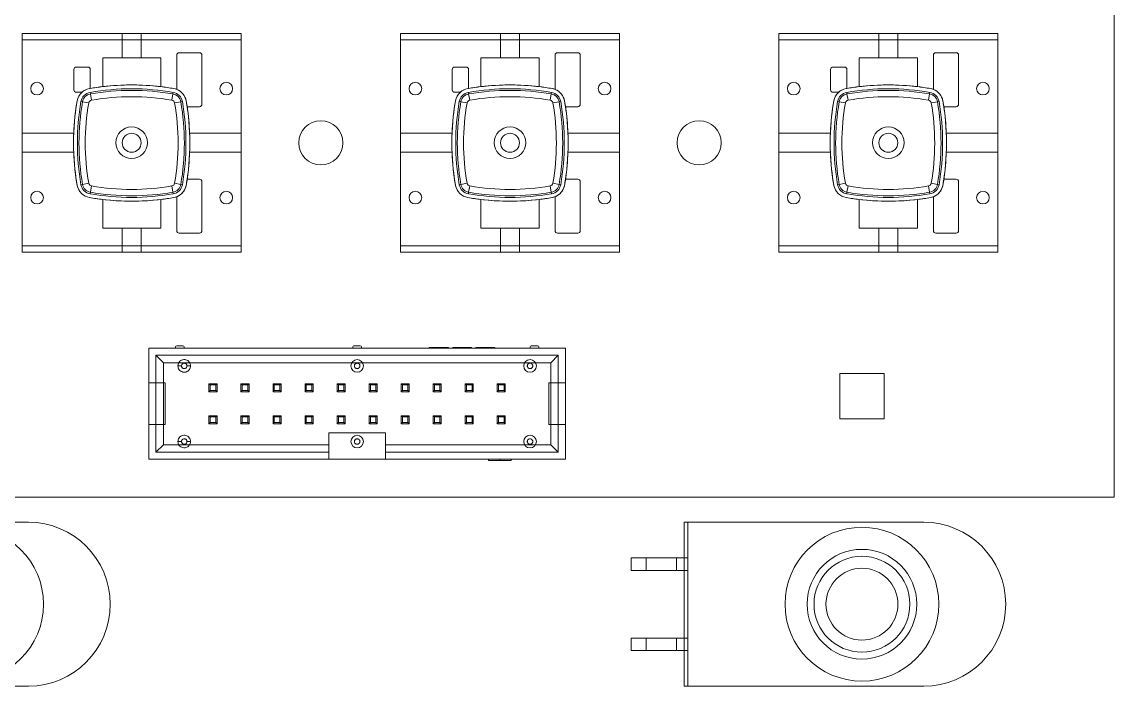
# Model space of a CAD drawing. Header units: millimetres. Extents: x 469 to 651, y 431 to 523.
# Drawn here: x 563.9 to 650.6, y 431.3 to 483.9 of the extents above; entities that cross this region are included whole.
import ezdxf

# ---------------------------------------------------------------- set-up
doc = ezdxf.new("R2010")
doc.units = ezdxf.units.MM

msp = doc.modelspace()

# ---------------------------------------------------------------- linework, layer by layer
at = {"color": 7, "linetype": 'Continuous', "lineweight": 15}
for p, q in [((650.555, 510.757), (650.555, 446.257)), ((563.974, 475.105), (563.974, 483.029)), ((581.322, 483.029), (563.974, 483.029)), ((563.974, 482.529), (563.974, 483.029)), ((581.322, 482.529), (563.974, 482.529)), ((563.974, 482.529), (563.974, 466.181)), ((571.898, 483.029), (573.398, 483.029)), ((571.898, 483.029), (571.898, 481.079)), ((573.398, 483.029), (573.398, 481.079)), ((581.322, 483.029), (581.322, 475.105)), ((581.322, 483.029), (581.322, 482.529)), ((581.322, 466.181), (581.322, 482.529)), ((593.974, 475.105), (593.974, 483.029)), ((611.322, 483.029), (593.974, 483.029)), ((593.974, 482.529), (593.974, 483.029)), ((611.322, 482.529), (593.974, 482.529)), ((593.974, 482.529), (593.974, 466.181)), ((601.898, 483.029), (603.398, 483.029)), ((601.898, 483.029), (601.898, 481.079)), ((603.398, 483.029), (603.398, 481.079)), ((611.322, 483.029), (611.322, 475.105)), ((611.322, 483.029), (611.322, 482.529)), ((611.322, 466.181), (611.322, 482.529)), ((641.322, 483.029), (623.974, 483.029)), ((623.974, 475.105), (623.974, 483.029)), ((623.974, 482.529), (623.974, 483.029)), ((641.322, 482.529), (623.974, 482.529)), ((623.974, 482.529), (623.974, 466.181)), ((631.898, 483.029), (633.398, 483.029)), ((631.898, 483.029), (631.898, 481.079)), ((633.398, 483.029), (633.398, 481.079)), ((641.322, 483.029), (641.322, 475.105)), ((641.322, 483.029), (641.322, 482.529)), ((641.322, 466.181), (641.322, 482.529)), ((570.348, 481.079), (574.948, 481.079)), ((570.348, 481.079), (570.348, 478.804)), ((573.398, 481.079), (571.898, 481.079)), ((574.948, 481.079), (574.948, 478.804)), ((576.22, 481.295), (576.22, 478.588)), ((576.42, 481.495), (578.02, 481.495)), ((578.22, 481.295), (578.22, 477.415)), ((600.348, 481.079), (604.948, 481.079)), ((600.348, 481.079), (600.348, 478.804)), ((603.398, 481.079), (601.898, 481.079)), ((604.948, 481.079), (604.948, 478.804)), ((606.22, 481.295), (606.22, 478.588)), ((606.42, 481.495), (608.02, 481.495)), ((608.22, 481.295), (608.22, 477.415)), ((630.348, 481.079), (634.948, 481.079)), ((630.348, 481.079), (630.348, 478.804)), ((633.398, 481.079), (631.898, 481.079)), ((634.948, 481.079), (634.948, 478.804)), ((636.22, 481.295), (636.22, 478.588)), ((636.42, 481.495), (638.02, 481.495)), ((638.22, 481.295), (638.22, 477.415)), ((568.061, 478.554), (568.061, 480.154)), ((568.261, 480.354), (569.161, 480.354)), ((569.361, 478.661), (569.361, 480.154)), ((598.061, 478.554), (598.061, 480.154)), ((598.261, 480.354), (599.161, 480.354)), ((599.361, 478.661), (599.361, 480.154)), ((628.061, 478.554), (628.061, 480.154)), ((628.261, 480.354), (629.161, 480.354)), ((629.361, 478.661), (629.361, 480.154)), ((568.261, 478.354), (568.696, 478.354)), ((569.348, 478.35), (569.37, 478.223)), ((569.37, 478.223), (569.456, 477.73)), ((575.925, 478.223), (575.839, 477.73)), ((575.948, 478.35), (575.925, 478.223)), ((598.261, 478.354), (598.696, 478.354)), ((599.348, 478.35), (599.37, 478.223)), ((599.37, 478.223), (599.456, 477.73)), ((605.925, 478.223), (605.839, 477.73)), ((605.948, 478.35), (605.925, 478.223)), ((628.261, 478.354), (628.696, 478.354)), ((629.348, 478.35), (629.37, 478.223)), ((629.37, 478.223), (629.456, 477.73)), ((635.925, 478.223), (635.839, 477.73)), ((635.948, 478.35), (635.925, 478.223)), ((568.626, 477.629), (568.754, 477.607)), ((568.754, 477.607), (569.246, 477.52)), ((576.049, 477.52), (576.542, 477.607)), ((576.669, 477.629), (576.542, 477.607)), ((598.626, 477.629), (598.754, 477.607)), ((598.754, 477.607), (599.246, 477.52)), ((606.049, 477.52), (606.542, 477.607)), ((606.669, 477.629), (606.542, 477.607)), ((628.626, 477.629), (628.754, 477.607)), ((628.754, 477.607), (629.246, 477.52)), ((636.049, 477.52), (636.542, 477.607)), ((636.669, 477.629), (636.542, 477.607)), ((577.044, 477.215), (578.02, 477.215)), ((607.044, 477.215), (608.02, 477.215)), ((637.044, 477.215), (638.02, 477.215)), ((568.052, 475.105), (563.974, 475.105)), ((563.974, 473.605), (563.974, 475.105)), ((581.322, 475.105), (577.244, 475.105)), ((581.322, 475.105), (581.322, 473.605)), ((598.052, 475.105), (593.974, 475.105)), ((593.974, 473.605), (593.974, 475.105)), ((611.322, 475.105), (607.244, 475.105)), ((611.322, 475.105), (611.322, 473.605)), ((628.052, 475.105), (623.974, 475.105)), ((623.974, 473.605), (623.974, 475.105)), ((641.322, 475.105), (637.244, 475.105)), ((641.322, 475.105), (641.322, 473.605)), ((563.974, 465.681), (563.974, 473.605)), ((563.974, 473.605), (568.05, 473.605)), ((577.246, 473.605), (581.322, 473.605)), ((581.322, 473.605), (581.322, 465.681)), ((593.974, 465.681), (593.974, 473.605)), ((593.974, 473.605), (598.05, 473.605)), ((607.246, 473.605), (611.322, 473.605)), ((611.322, 473.605), (611.322, 465.681)), ((623.974, 465.681), (623.974, 473.605)), ((623.974, 473.605), (628.05, 473.605)), ((637.246, 473.605), (641.322, 473.605)), ((641.322, 473.605), (641.322, 465.681)), ((577.047, 471.462), (578.02, 471.462)), ((578.22, 471.262), (578.22, 467.382)), ((607.047, 471.462), (608.02, 471.462)), ((608.22, 471.262), (608.22, 467.382)), ((637.047, 471.462), (638.02, 471.462)), ((638.22, 471.262), (638.22, 467.382)), ((568.626, 471.029), (568.754, 471.051)), ((568.754, 471.051), (569.246, 471.137)), ((569.348, 470.307), (569.37, 470.435)), ((569.456, 470.927), (569.37, 470.435)), ((575.839, 470.927), (575.925, 470.435)), ((575.948, 470.307), (575.925, 470.435)), ((576.049, 471.137), (576.542, 471.051)), ((576.669, 471.029), (576.542, 471.051)), ((598.626, 471.029), (598.754, 471.051)), ((598.754, 471.051), (599.246, 471.137)), ((599.348, 470.307), (599.37, 470.435)), ((599.456, 470.927), (599.37, 470.435)), ((605.839, 470.927), (605.925, 470.435)), ((605.948, 470.307), (605.925, 470.435)), ((606.049, 471.137), (606.542, 471.051)), ((606.669, 471.029), (606.542, 471.051)), ((628.626, 471.029), (628.754, 471.051)), ((628.754, 471.051), (629.246, 471.137)), ((629.348, 470.307), (629.37, 470.435)), ((629.456, 470.927), (629.37, 470.435)), ((635.839, 470.927), (635.925, 470.435)), ((635.948, 470.307), (635.925, 470.435)), ((636.049, 471.137), (636.542, 471.051)), ((636.669, 471.029), (636.542, 471.051)), ((570.348, 467.579), (570.348, 469.854)), ((574.948, 467.579), (574.948, 469.854)), ((576.22, 470.069), (576.22, 467.382)), ((600.348, 467.579), (600.348, 469.854)), ((604.948, 467.579), (604.948, 469.854)), ((606.22, 470.069), (606.22, 467.382)), ((630.348, 467.579), (630.348, 469.854)), ((634.948, 467.579), (634.948, 469.854)), ((636.22, 470.069), (636.22, 467.382)), ((574.948, 467.579), (570.348, 467.579)), ((571.898, 467.579), (573.398, 467.579)), ((571.898, 467.579), (571.898, 465.681)), ((573.398, 467.579), (573.398, 465.681)), ((576.42, 467.182), (578.02, 467.182)), ((604.948, 467.579), (600.348, 467.579)), ((601.898, 467.579), (603.398, 467.579)), ((601.898, 467.579), (601.898, 465.681)), ((603.398, 467.579), (603.398, 465.681)), ((606.42, 467.182), (608.02, 467.182)), ((634.948, 467.579), (630.348, 467.579)), ((631.898, 467.579), (633.398, 467.579)), ((631.898, 467.579), (631.898, 465.681)), ((633.398, 467.579), (633.398, 465.681)), ((636.42, 467.182), (638.02, 467.182)), ((563.974, 466.181), (581.322, 466.181)), ((563.974, 465.681), (563.974, 466.181)), ((581.322, 466.181), (581.322, 465.681)), ((593.974, 466.181), (611.322, 466.181)), ((593.974, 465.681), (593.974, 466.181)), ((611.322, 466.181), (611.322, 465.681)), ((623.974, 466.181), (641.322, 466.181)), ((623.974, 465.681), (623.974, 466.181)), ((641.322, 466.181), (641.322, 465.681)), ((563.974, 465.681), (581.322, 465.681)), ((571.898, 465.681), (573.398, 465.681)), ((593.974, 465.681), (611.322, 465.681)), ((603.398, 465.681), (601.898, 465.681)), ((623.974, 465.681), (641.322, 465.681)), ((631.898, 465.681), (633.398, 465.681)), ((576.217, 458.257), (576.717, 458.257)), ((590.277, 458.257), (590.777, 458.257)), ((604.337, 458.257), (604.837, 458.257)), ((576.117, 458.057), (574.017, 458.057)), ((574.017, 458.057), (574.017, 449.257)), ((607.037, 458.057), (574.017, 458.057)), ((574.017, 458.057), (574.017, 455.307)), ((574.577, 449.817), (574.577, 457.497)), ((574.577, 457.497), (606.477, 457.497)), ((575.167, 456.907), (574.577, 457.497)), ((576.117, 458.057), (576.117, 458.157)), ((576.817, 458.057), (576.117, 458.057)), ((576.817, 458.057), (576.817, 458.157)), ((590.177, 458.057), (576.817, 458.057)), ((590.177, 458.057), (590.177, 458.157)), ((590.877, 458.057), (590.177, 458.057)), ((590.877, 458.157), (590.877, 458.057)), ((604.237, 458.057), (590.877, 458.057)), ((596.229, 458.107), (596.27, 458.107)), ((596.229, 458.057), (596.229, 458.107)), ((596.27, 458.057), (596.229, 458.057)), ((596.27, 458.107), (596.395, 458.107)), ((596.27, 458.057), (596.27, 458.107)), ((596.395, 458.057), (596.27, 458.057)), ((596.395, 458.107), (596.562, 458.107)), ((596.395, 458.107), (596.395, 458.057)), ((596.395, 458.057), (596.562, 458.057)), ((596.479, 458.107), (596.479, 458.057)), ((596.52, 458.107), (596.479, 458.107)), ((596.479, 458.057), (596.52, 458.057)), ((596.52, 458.107), (596.52, 458.057)), ((596.604, 458.107), (596.52, 458.107)), ((596.52, 458.057), (596.604, 458.057)), ((596.562, 458.107), (596.77, 458.107)), ((596.562, 458.057), (596.562, 458.107)), ((596.562, 458.057), (596.77, 458.057)), ((596.604, 458.057), (596.604, 458.107)), ((596.604, 458.107), (596.729, 458.107)), ((596.729, 458.057), (596.604, 458.057)), ((596.729, 458.107), (596.729, 458.057)), ((596.729, 458.107), (597.52, 458.107)), ((597.52, 458.057), (596.729, 458.057)), ((596.77, 458.107), (597.77, 458.107)), ((596.77, 458.107), (597.52, 458.107)), ((596.77, 458.057), (596.77, 458.107)), ((596.77, 458.057), (597.52, 458.057)), ((597.77, 458.057), (596.77, 458.057)), ((597.52, 458.107), (597.52, 458.057)), ((597.52, 458.107), (597.77, 458.107)), ((597.52, 458.057), (597.77, 458.057)), ((597.77, 458.057), (597.77, 458.107)), ((598.104, 458.107), (598.145, 458.107)), ((598.104, 458.057), (598.104, 458.107)), ((598.145, 458.057), (598.104, 458.057)), ((598.145, 458.107), (598.187, 458.107)), ((598.145, 458.107), (598.145, 458.057)), ((598.145, 458.057), (598.187, 458.057)), ((598.187, 458.107), (598.27, 458.107)), ((598.187, 458.057), (598.187, 458.107)), ((598.187, 458.057), (598.27, 458.057)), ((598.27, 458.107), (598.395, 458.107)), ((598.27, 458.057), (598.27, 458.107)), ((598.27, 458.057), (598.395, 458.057)), ((598.312, 458.107), (598.312, 458.057)), ((598.354, 458.107), (598.312, 458.107)), ((598.312, 458.057), (598.354, 458.057)), ((598.354, 458.107), (598.354, 458.057)), ((598.52, 458.107), (598.354, 458.107)), ((598.354, 458.057), (598.52, 458.057)), ((598.395, 458.107), (598.604, 458.107)), ((598.395, 458.057), (598.395, 458.107)), ((598.395, 458.057), (598.604, 458.057)), ((598.645, 458.107), (598.52, 458.107)), ((598.52, 458.107), (598.52, 458.057)), ((598.52, 458.057), (598.645, 458.057)), ((598.604, 458.107), (598.854, 458.107)), ((598.604, 458.057), (598.604, 458.107)), ((598.604, 458.057), (598.854, 458.057)), ((598.645, 458.107), (598.645, 458.057)), ((598.854, 458.107), (598.645, 458.107)), ((598.645, 458.057), (598.854, 458.057)), ((598.854, 458.107), (598.854, 458.057)), ((599.062, 458.107), (598.854, 458.107)), ((598.854, 458.107), (599.104, 458.107)), ((598.854, 458.057), (599.062, 458.057)), ((598.854, 458.057), (599.104, 458.057)), ((599.187, 458.107), (599.062, 458.107)), ((599.062, 458.107), (599.062, 458.057)), ((599.187, 458.057), (599.062, 458.057)), ((599.104, 458.107), (599.312, 458.107)), ((599.104, 458.057), (599.104, 458.107)), ((599.104, 458.057), (599.312, 458.057)), ((599.187, 458.107), (599.187, 458.057)), ((599.354, 458.107), (599.187, 458.107)), ((599.354, 458.057), (599.187, 458.057)), ((599.312, 458.107), (599.437, 458.107)), ((599.312, 458.057), (599.312, 458.107)), ((599.312, 458.057), (599.437, 458.057)), ((599.354, 458.107), (599.354, 458.057)), ((599.395, 458.107), (599.354, 458.107)), ((599.395, 458.057), (599.354, 458.057)), ((599.395, 458.107), (599.395, 458.057)), ((599.52, 458.107), (599.437, 458.107)), ((599.437, 458.057), (599.437, 458.107)), ((599.437, 458.057), (599.52, 458.057)), ((599.562, 458.107), (599.52, 458.107)), ((599.52, 458.057), (599.52, 458.107)), ((599.52, 458.057), (599.562, 458.057)), ((599.604, 458.107), (599.562, 458.107)), ((599.562, 458.057), (599.562, 458.107)), ((599.562, 458.057), (599.604, 458.057)), ((599.604, 458.057), (599.604, 458.107)), ((601.104, 458.107), (599.937, 458.107)), ((599.937, 458.107), (601.437, 458.107)), ((599.937, 458.107), (599.979, 458.107)), ((599.937, 458.057), (599.937, 458.107)), ((599.979, 458.057), (599.937, 458.057)), ((601.104, 458.057), (599.937, 458.057)), ((599.937, 458.057), (601.437, 458.057)), ((599.979, 458.107), (600.062, 458.107)), ((600.145, 458.107), (599.979, 458.107)), ((599.979, 458.057), (599.979, 458.107)), ((600.145, 458.057), (599.979, 458.057)), ((599.979, 458.057), (600.062, 458.057)), ((600.062, 458.107), (601.104, 458.107)), ((600.062, 458.057), (600.062, 458.107)), ((600.062, 458.057), (601.104, 458.057)), ((600.312, 458.107), (600.145, 458.107)), ((600.145, 458.057), (600.145, 458.107)), ((600.312, 458.057), (600.145, 458.057)), ((600.187, 458.107), (600.27, 458.107)), ((600.187, 458.057), (600.187, 458.107)), ((600.27, 458.057), (600.187, 458.057)), ((601.437, 458.107), (600.27, 458.107)), ((600.395, 458.107), (600.27, 458.107)), ((600.27, 458.057), (600.27, 458.107)), ((601.437, 458.057), (600.27, 458.057)), ((600.27, 458.057), (600.395, 458.057)), ((600.562, 458.107), (600.312, 458.107)), ((600.312, 458.057), (600.312, 458.107)), ((600.562, 458.057), (600.312, 458.057)), ((600.395, 458.107), (600.604, 458.107)), ((600.395, 458.107), (600.395, 458.057)), ((600.395, 458.057), (600.604, 458.057)), ((600.729, 458.107), (600.562, 458.107)), ((600.562, 458.057), (600.562, 458.107)), ((600.729, 458.057), (600.562, 458.057)), ((600.604, 458.107), (600.77, 458.107)), ((600.604, 458.057), (600.604, 458.107)), ((600.604, 458.057), (600.77, 458.057)), ((601.02, 458.107), (600.729, 458.107)), ((600.729, 458.057), (600.729, 458.107)), ((601.02, 458.057), (600.729, 458.057)), ((600.77, 458.107), (600.979, 458.107)), ((600.77, 458.057), (600.77, 458.107)), ((600.77, 458.057), (600.979, 458.057)), ((600.979, 458.107), (601.104, 458.107)), ((600.979, 458.057), (600.979, 458.107)), ((600.979, 458.057), (601.104, 458.057)), ((601.187, 458.107), (601.02, 458.107)), ((601.02, 458.057), (601.02, 458.107)), ((601.187, 458.057), (601.02, 458.057)), ((601.104, 458.107), (601.187, 458.107)), ((601.104, 458.057), (601.104, 458.107)), ((601.104, 458.057), (601.187, 458.057)), ((601.187, 458.107), (601.395, 458.107)), ((601.354, 458.107), (601.187, 458.107)), ((601.187, 458.057), (601.187, 458.107)), ((601.187, 458.057), (601.395, 458.057)), ((601.354, 458.057), (601.187, 458.057)), ((601.395, 458.107), (601.354, 458.107)), ((601.354, 458.057), (601.354, 458.107)), ((601.395, 458.057), (601.354, 458.057)), ((601.395, 458.057), (601.395, 458.107)), ((601.437, 458.057), (601.437, 458.107)), ((604.237, 458.057), (604.237, 458.157)), ((604.937, 458.057), (604.237, 458.057)), ((604.937, 458.057), (604.937, 458.157)), ((607.037, 458.057), (604.937, 458.057)), ((605.887, 456.907), (606.477, 457.497)), ((606.477, 457.497), (606.477, 449.817)), ((607.037, 449.257), (607.037, 458.057)), ((607.037, 455.307), (607.037, 458.057)), ((575.167, 456.907), (605.887, 456.907)), ((575.167, 456.907), (575.167, 450.407)), ((575.167, 455.307), (575.167, 456.907)), ((576.6, 456.657), (576.317, 456.657)), ((577.317, 456.657), (577.034, 456.657)), ((605.887, 456.907), (605.887, 455.307)), ((605.887, 450.407), (605.887, 456.907)), ((632.305, 456.057), (628.805, 456.057)), ((628.805, 456.057), (628.805, 452.457)), ((632.305, 452.457), (632.305, 456.057)), ((574.017, 455.307), (575.167, 455.307)), ((574.017, 452.007), (574.017, 455.307)), ((575.317, 455.307), (574.017, 455.307)), ((575.167, 452.007), (575.167, 455.307)), ((575.167, 455.307), (575.317, 455.307)), ((575.317, 452.007), (575.317, 455.307)), ((579.417, 455.247), (578.777, 455.247)), ((578.777, 455.247), (578.877, 455.147)), ((578.777, 455.247), (578.777, 454.607)), ((578.877, 455.147), (579.317, 455.147)), ((578.877, 455.147), (578.877, 454.707)), ((579.417, 455.247), (579.317, 455.147)), ((579.317, 455.147), (579.317, 454.707)), ((579.417, 455.247), (579.417, 454.607)), ((581.957, 455.247), (581.317, 455.247)), ((581.317, 455.247), (581.417, 455.147)), ((581.317, 455.247), (581.317, 454.607)), ((581.417, 455.147), (581.857, 455.147)), ((581.417, 455.147), (581.417, 454.707)), ((581.957, 455.247), (581.857, 455.147)), ((581.857, 455.147), (581.857, 454.707)), ((581.957, 455.247), (581.957, 454.607)), ((584.497, 455.247), (583.857, 455.247)), ((583.857, 455.247), (583.957, 455.147)), ((583.857, 455.247), (583.857, 454.607)), ((583.957, 455.147), (584.397, 455.147)), ((583.957, 455.147), (583.957, 454.707)), ((584.497, 455.247), (584.397, 455.147)), ((584.397, 455.147), (584.397, 454.707)), ((584.497, 455.247), (584.497, 454.607)), ((587.037, 455.247), (586.397, 455.247)), ((586.397, 455.247), (586.497, 455.147)), ((586.397, 455.247), (586.397, 454.607)), ((586.497, 455.147), (586.497, 454.707)), ((586.497, 455.147), (586.937, 455.147)), ((587.037, 455.247), (586.937, 455.147)), ((586.937, 455.147), (586.937, 454.707)), ((587.037, 455.247), (587.037, 454.607)), ((589.577, 455.247), (588.937, 455.247)), ((588.937, 455.247), (589.037, 455.147)), ((588.937, 455.247), (588.937, 454.607)), ((589.037, 455.147), (589.477, 455.147)), ((589.037, 455.147), (589.037, 454.707)), ((589.577, 455.247), (589.477, 455.147)), ((589.477, 455.147), (589.477, 454.707)), ((589.577, 455.247), (589.577, 454.607)), ((592.117, 455.247), (591.477, 455.247)), ((591.477, 455.247), (591.577, 455.147)), ((591.477, 455.247), (591.477, 454.607)), ((591.577, 455.147), (591.577, 454.707)), ((591.577, 455.147), (592.017, 455.147)), ((592.117, 455.247), (592.017, 455.147)), ((592.017, 455.147), (592.017, 454.707)), ((592.117, 455.247), (592.117, 454.607)), ((594.657, 455.247), (594.017, 455.247)), ((594.017, 455.247), (594.117, 455.147)), ((594.017, 455.247), (594.017, 454.607)), ((594.117, 455.147), (594.557, 455.147)), ((594.117, 455.147), (594.117, 454.707)), ((594.657, 455.247), (594.557, 455.147)), ((594.557, 455.147), (594.557, 454.707)), ((594.657, 455.247), (594.657, 454.607)), ((597.197, 455.247), (596.557, 455.247)), ((596.557, 455.247), (596.657, 455.147)), ((596.557, 455.247), (596.557, 454.607)), ((596.657, 455.147), (597.097, 455.147)), ((596.657, 455.147), (596.657, 454.707)), ((597.197, 455.247), (597.097, 455.147)), ((597.097, 455.147), (597.097, 454.707)), ((597.197, 455.247), (597.197, 454.607)), ((599.737, 455.247), (599.097, 455.247)), ((599.097, 455.247), (599.197, 455.147)), ((599.097, 455.247), (599.097, 454.607)), ((599.197, 455.147), (599.637, 455.147)), ((599.197, 455.147), (599.197, 454.707)), ((599.737, 455.247), (599.637, 455.147)), ((599.637, 455.147), (599.637, 454.707)), ((599.737, 455.247), (599.737, 454.607)), ((602.277, 455.247), (601.637, 455.247)), ((601.637, 455.247), (601.737, 455.147)), ((601.637, 455.247), (601.637, 454.607)), ((601.737, 455.147), (602.177, 455.147)), ((601.737, 455.147), (601.737, 454.707)), ((602.277, 455.247), (602.177, 455.147)), ((602.177, 455.147), (602.177, 454.707)), ((602.277, 455.247), (602.277, 454.607)), ((605.887, 455.307), (605.737, 455.307)), ((605.737, 452.007), (605.737, 455.307)), ((605.737, 455.307), (607.037, 455.307)), ((605.887, 452.007), (605.887, 455.307)), ((607.037, 455.307), (605.887, 455.307)), ((607.037, 455.307), (607.037, 452.007)), ((578.877, 454.707), (578.777, 454.607)), ((578.777, 454.607), (579.417, 454.607)), ((578.877, 454.707), (579.317, 454.707)), ((579.317, 454.707), (579.417, 454.607)), ((581.417, 454.707), (581.317, 454.607)), ((581.317, 454.607), (581.957, 454.607)), ((581.417, 454.707), (581.857, 454.707)), ((581.857, 454.707), (581.957, 454.607)), ((583.957, 454.707), (583.857, 454.607)), ((583.857, 454.607), (584.497, 454.607)), ((583.957, 454.707), (584.397, 454.707)), ((584.397, 454.707), (584.497, 454.607)), ((586.497, 454.707), (586.397, 454.607)), ((586.397, 454.607), (587.037, 454.607)), ((586.497, 454.707), (586.937, 454.707)), ((586.937, 454.707), (587.037, 454.607)), ((589.037, 454.707), (588.937, 454.607)), ((588.937, 454.607), (589.577, 454.607)), ((589.037, 454.707), (589.477, 454.707)), ((589.477, 454.707), (589.577, 454.607)), ((591.577, 454.707), (591.477, 454.607)), ((591.477, 454.607), (592.117, 454.607)), ((591.577, 454.707), (592.017, 454.707)), ((592.017, 454.707), (592.117, 454.607)), ((594.117, 454.707), (594.017, 454.607)), ((594.017, 454.607), (594.657, 454.607)), ((594.117, 454.707), (594.557, 454.707)), ((594.557, 454.707), (594.657, 454.607)), ((596.657, 454.707), (596.557, 454.607)), ((596.557, 454.607), (597.197, 454.607)), ((596.657, 454.707), (597.097, 454.707)), ((597.097, 454.707), (597.197, 454.607)), ((599.197, 454.707), (599.097, 454.607)), ((599.097, 454.607), (599.737, 454.607)), ((599.197, 454.707), (599.637, 454.707)), ((599.637, 454.707), (599.737, 454.607)), ((601.737, 454.707), (601.637, 454.607)), ((601.637, 454.607), (602.277, 454.607)), ((601.737, 454.707), (602.177, 454.707)), ((602.177, 454.707), (602.277, 454.607)), ((579.417, 452.707), (578.777, 452.707)), ((578.777, 452.707), (578.877, 452.607)), ((578.777, 452.707), (578.777, 452.067)), ((578.877, 452.167), (578.777, 452.067)), ((578.877, 452.607), (579.317, 452.607)), ((578.877, 452.607), (578.877, 452.167)), ((578.877, 452.167), (579.317, 452.167)), ((579.417, 452.707), (579.317, 452.607)), ((579.317, 452.607), (579.317, 452.167)), ((579.317, 452.167), (579.417, 452.067)), ((579.417, 452.707), (579.417, 452.067)), ((581.957, 452.707), (581.317, 452.707)), ((581.317, 452.707), (581.417, 452.607)), ((581.317, 452.707), (581.317, 452.067)), ((581.417, 452.167), (581.317, 452.067)), ((581.417, 452.607), (581.857, 452.607)), ((581.417, 452.607), (581.417, 452.167)), ((581.417, 452.167), (581.857, 452.167)), ((581.957, 452.707), (581.857, 452.607)), ((581.857, 452.607), (581.857, 452.167)), ((581.857, 452.167), (581.957, 452.067)), ((581.957, 452.707), (581.957, 452.067)), ((583.857, 452.707), (583.957, 452.607)), ((584.497, 452.707), (583.857, 452.707)), ((583.857, 452.707), (583.857, 452.067)), ((583.957, 452.167), (583.857, 452.067)), ((583.957, 452.607), (583.957, 452.167)), ((583.957, 452.607), (584.397, 452.607)), ((583.957, 452.167), (584.397, 452.167)), ((584.497, 452.707), (584.397, 452.607)), ((584.397, 452.607), (584.397, 452.167)), ((584.397, 452.167), (584.497, 452.067)), ((584.497, 452.707), (584.497, 452.067)), ((587.037, 452.707), (586.397, 452.707)), ((586.397, 452.707), (586.497, 452.607)), ((586.397, 452.707), (586.397, 452.067)), ((586.497, 452.167), (586.397, 452.067)), ((586.497, 452.607), (586.937, 452.607)), ((586.497, 452.607), (586.497, 452.167)), ((586.497, 452.167), (586.937, 452.167)), ((587.037, 452.707), (586.937, 452.607)), ((586.937, 452.607), (586.937, 452.167)), ((586.937, 452.167), (587.037, 452.067)), ((587.037, 452.707), (587.037, 452.067)), ((589.577, 452.707), (588.937, 452.707)), ((588.937, 452.707), (589.037, 452.607)), ((588.937, 452.707), (588.937, 452.067)), ((589.037, 452.167), (588.937, 452.067)), ((589.037, 452.607), (589.477, 452.607)), ((589.037, 452.607), (589.037, 452.167)), ((589.037, 452.167), (589.477, 452.167)), ((589.577, 452.707), (589.477, 452.607)), ((589.477, 452.607), (589.477, 452.167)), ((589.477, 452.167), (589.577, 452.067)), ((589.577, 452.707), (589.577, 452.067)), ((591.477, 452.707), (591.577, 452.607)), ((592.117, 452.707), (591.477, 452.707)), ((591.477, 452.707), (591.477, 452.067)), ((591.577, 452.167), (591.477, 452.067)), ((591.577, 452.607), (592.017, 452.607)), ((591.577, 452.607), (591.577, 452.167)), ((591.577, 452.167), (592.017, 452.167)), ((592.117, 452.707), (592.017, 452.607)), ((592.017, 452.607), (592.017, 452.167)), ((592.017, 452.167), (592.117, 452.067)), ((592.117, 452.707), (592.117, 452.067)), ((594.657, 452.707), (594.017, 452.707)), ((594.017, 452.707), (594.117, 452.607)), ((594.017, 452.707), (594.017, 452.067)), ((594.117, 452.167), (594.017, 452.067)), ((594.117, 452.607), (594.557, 452.607)), ((594.117, 452.607), (594.117, 452.167)), ((594.117, 452.167), (594.557, 452.167)), ((594.657, 452.707), (594.557, 452.607)), ((594.557, 452.607), (594.557, 452.167)), ((594.557, 452.167), (594.657, 452.067)), ((594.657, 452.707), (594.657, 452.067)), ((597.197, 452.707), (596.557, 452.707)), ((596.557, 452.707), (596.657, 452.607)), ((596.557, 452.707), (596.557, 452.067)), ((596.657, 452.167), (596.557, 452.067)), ((596.657, 452.607), (596.657, 452.167)), ((596.657, 452.607), (597.097, 452.607)), ((596.657, 452.167), (597.097, 452.167)), ((597.197, 452.707), (597.097, 452.607)), ((597.097, 452.607), (597.097, 452.167)), ((597.097, 452.167), (597.197, 452.067)), ((597.197, 452.707), (597.197, 452.067)), ((599.737, 452.707), (599.097, 452.707)), ((599.097, 452.707), (599.197, 452.607)), ((599.097, 452.707), (599.097, 452.067)), ((599.197, 452.167), (599.097, 452.067)), ((599.197, 452.607), (599.637, 452.607)), ((599.197, 452.607), (599.197, 452.167)), ((599.197, 452.167), (599.637, 452.167)), ((599.737, 452.707), (599.637, 452.607)), ((599.637, 452.607), (599.637, 452.167)), ((599.637, 452.167), (599.737, 452.067)), ((599.737, 452.707), (599.737, 452.067)), ((601.637, 452.707), (601.737, 452.607)), ((602.277, 452.707), (601.637, 452.707)), ((601.637, 452.707), (601.637, 452.067)), ((601.737, 452.167), (601.637, 452.067)), ((601.737, 452.607), (602.177, 452.607)), ((601.737, 452.607), (601.737, 452.167)), ((601.737, 452.167), (602.177, 452.167)), ((602.277, 452.707), (602.177, 452.607)), ((602.177, 452.607), (602.177, 452.167)), ((602.177, 452.167), (602.277, 452.067)), ((602.277, 452.707), (602.277, 452.067)), ((628.805, 452.457), (632.305, 452.457)), ((574.017, 452.007), (575.317, 452.007)), ((574.017, 452.007), (575.167, 452.007)), ((574.017, 452.007), (574.017, 449.257)), ((575.167, 450.407), (575.167, 452.007)), ((575.317, 452.007), (575.167, 452.007)), ((578.777, 452.067), (579.417, 452.067)), ((581.317, 452.067), (581.957, 452.067)), ((583.857, 452.067), (584.497, 452.067)), ((586.397, 452.067), (587.037, 452.067)), ((588.277, 451.357), (592.777, 451.357)), ((588.277, 449.257), (588.277, 451.357)), ((588.277, 451.357), (588.277, 450.407)), ((588.937, 452.067), (589.577, 452.067)), ((591.477, 452.067), (592.117, 452.067)), ((592.777, 451.357), (592.777, 449.257)), ((592.777, 450.407), (592.777, 451.357)), ((594.017, 452.067), (594.657, 452.067)), ((596.557, 452.067), (597.197, 452.067)), ((599.097, 452.067), (599.737, 452.067)), ((601.637, 452.067), (602.277, 452.067)), ((605.737, 452.007), (605.887, 452.007)), ((607.037, 452.007), (605.737, 452.007)), ((605.887, 452.007), (605.887, 450.407)), ((605.887, 452.007), (607.037, 452.007)), ((607.037, 449.257), (607.037, 452.007)), ((575.167, 450.407), (574.577, 449.817)), ((588.277, 450.407), (575.167, 450.407)), ((576.6, 450.657), (576.317, 450.657)), ((577.317, 450.657), (577.034, 450.657)), ((588.277, 450.407), (588.277, 449.817)), ((605.887, 450.407), (592.777, 450.407)), ((592.777, 449.817), (592.777, 450.407)), ((605.887, 450.407), (606.477, 449.817)), ((588.277, 449.817), (574.577, 449.817)), ((588.277, 449.257), (588.277, 449.817)), ((606.477, 449.817), (592.777, 449.817)), ((592.777, 449.817), (592.777, 449.257)), ((574.017, 449.257), (588.277, 449.257)), ((574.017, 449.257), (607.037, 449.257)), ((588.277, 449.257), (592.777, 449.257)), ((592.777, 449.257), (607.037, 449.257)), ((600.937, 449.257), (600.937, 449.157)), ((602.737, 449.257), (600.937, 449.257)), ((600.937, 449.257), (601.837, 449.257)), ((600.937, 449.157), (601.837, 449.157)), ((602.737, 449.157), (600.937, 449.157)), ((601.837, 449.157), (601.837, 449.257)), ((601.837, 449.257), (602.737, 449.257)), ((601.837, 449.157), (602.737, 449.157)), ((602.737, 449.257), (602.737, 449.157)), ((650.555, 446.257), (485.284, 446.257)), ((564.455, 444.257), (545.455, 444.257)), ((545.755, 444.257), (564.455, 444.257)), ((635.455, 444.257), (616.455, 444.257)), ((616.455, 444.257), (616.455, 431.257)), ((616.755, 444.257), (616.455, 444.257)), ((616.755, 431.257), (616.755, 444.257)), ((616.755, 444.257), (635.455, 444.257)), ((612.255, 441.44), (612.255, 440.44)), ((616.755, 441.44), (612.259, 441.44)), ((613.455, 441.44), (613.455, 440.44)), ((615.851, 441.44), (613.459, 441.44)), ((615.855, 440.44), (615.855, 441.44)), ((616.755, 441.44), (616.755, 440.44)), ((616.755, 440.44), (612.259, 440.44)), ((615.851, 440.44), (613.459, 440.44)), ((612.255, 435.073), (612.255, 434.073)), ((616.755, 435.073), (612.259, 435.073)), ((613.455, 435.073), (613.455, 434.073)), ((615.851, 435.073), (613.459, 435.073)), ((615.855, 434.073), (615.855, 435.073)), ((616.755, 435.073), (616.755, 434.073)), ((616.755, 434.073), (612.259, 434.073)), ((615.851, 434.073), (613.459, 434.073)), ((564.455, 431.257), (545.455, 431.257)), ((564.455, 431.257), (545.755, 431.257)), ((635.455, 431.257), (616.455, 431.257)), ((616.755, 431.257), (616.455, 431.257)), ((635.455, 431.257), (616.755, 431.257))]:
    msp.add_line(p, q, dxfattribs=at)
for centre, radius in [((565.148, 478.653), 0.5), ((565.148, 478.653), 0.5), ((580.148, 478.653), 0.5), ((580.148, 478.653), 0.5), ((595.148, 478.653), 0.5), ((595.148, 478.653), 0.5), ((610.148, 478.653), 0.5), ((610.148, 478.653), 0.5), ((625.148, 478.653), 0.5), ((625.148, 478.653), 0.5), ((640.148, 478.653), 0.5), ((640.148, 478.653), 0.5), ((572.648, 474.355), 1.25), ((587.648, 474.355), 1.75), ((587.648, 474.355), 1.75), ((602.648, 474.355), 1.25), ((617.648, 474.355), 1.75), ((617.648, 474.355), 1.75), ((632.648, 474.355), 1.25), ((572.648, 474.355), 0.75), ((602.648, 474.355), 0.75), ((632.648, 474.355), 0.75), ((565.148, 470.005), 0.5), ((565.148, 470.005), 0.5), ((580.148, 470.005), 0.5), ((580.148, 470.005), 0.5), ((595.148, 470.005), 0.5), ((595.148, 470.005), 0.5), ((610.148, 470.005), 0.5), ((610.148, 470.005), 0.5), ((625.148, 470.005), 0.5), ((625.148, 470.005), 0.5), ((640.148, 470.005), 0.5), ((640.148, 470.005), 0.5), ((590.527, 456.657), 0.5), ((604.237, 456.657), 0.5), ((590.527, 450.657), 0.5), ((604.237, 450.657), 0.5), ((559.555, 437.757), 6.1), ((559.555, 437.757), 6.1), ((630.555, 437.757), 6.1), ((630.555, 437.757), 6.1), ((630.555, 437.757), 4.35), ((630.555, 437.757), 4.35), ((630.555, 437.757), 3.8), ((630.555, 437.757), 3.8), ((630.555, 437.757), 2.85)]:
    msp.add_circle(centre, radius, dxfattribs=at)
for centre, radius, start, end in [((576.42, 481.295), 0.2, 90, 180), ((576.42, 481.295), 0.2, 90, 180), ((578.02, 481.295), 0.2, 0, 90), ((578.02, 481.295), 0.2, 0, 90), ((606.42, 481.295), 0.2, 90, 180), ((606.42, 481.295), 0.2, 90, 180), ((608.02, 481.295), 0.2, 0, 90), ((608.02, 481.295), 0.2, 0, 90), ((636.42, 481.295), 0.2, 90, 180), ((636.42, 481.295), 0.2, 90, 180), ((638.02, 481.295), 0.2, 0, 90), ((638.02, 481.295), 0.2, 0, 90), ((568.261, 480.154), 0.2, 90, 180), ((568.261, 480.154), 0.2, 90, 180), ((569.161, 480.154), 0.2, 0, 90), ((569.161, 480.154), 0.2, 0, 90), ((598.261, 480.154), 0.2, 90, 180), ((598.261, 480.154), 0.2, 90, 180), ((599.161, 480.154), 0.2, 0, 90), ((599.161, 480.154), 0.2, 0, 90), ((628.261, 480.154), 0.2, 90, 180), ((628.261, 480.154), 0.2, 90, 180), ((629.161, 480.154), 0.2, 0, 90), ((629.161, 480.154), 0.2, 0, 90), ((568.261, 478.554), 0.2, 180, 270), ((568.261, 478.554), 0.2, 180, 270), ((569.501, 477.476), 1.191, 99.93042, 170.06958), ((569.501, 477.476), 1.191, 132.49089, 170.06958), ((569.501, 477.476), 0.888, 99.93042, 170.06958), ((569.501, 477.476), 1.191, 99.93042, 132.49089), ((569.501, 477.476), 0.759, 99.93042, 170.06958), ((572.648, 459.501), 19.439, 80.06958, 99.93042), ((572.648, 459.501), 19.439, 99.73436, 99.93042), ((572.648, 459.501), 19.135, 80.06958, 99.93042), ((572.648, 459.501), 19.439, 96.79509, 99.73436), ((572.648, 459.501), 19.006, 80.06958, 99.93042), ((572.648, 459.501), 19.439, 83.20491, 96.79509), ((572.648, 459.501), 19.439, 80.06958, 83.20491), ((575.795, 477.476), 0.759, 9.93042, 80.06958), ((575.795, 477.476), 0.888, 9.93042, 80.06958), ((575.795, 477.476), 1.191, 69.07115, 80.06958), ((575.795, 477.476), 1.191, 9.93042, 80.06958), ((575.795, 477.476), 1.191, 9.93042, 69.07115), ((598.261, 478.554), 0.2, 180, 270), ((598.261, 478.554), 0.2, 180, 270), ((599.501, 477.476), 1.191, 99.93042, 170.06958), ((599.501, 477.476), 1.191, 132.49089, 170.06958), ((599.501, 477.476), 0.888, 99.93042, 170.06958), ((599.501, 477.476), 1.191, 99.93042, 132.49089), ((599.501, 477.476), 0.759, 99.93042, 170.06958), ((602.648, 459.501), 19.439, 80.06958, 99.93042), ((602.648, 459.501), 19.439, 99.73436, 99.93042), ((602.648, 459.501), 19.135, 80.06958, 99.93042), ((602.648, 459.501), 19.439, 96.79509, 99.73436), ((602.648, 459.501), 19.006, 80.06958, 99.93042), ((602.648, 459.501), 19.439, 83.20491, 96.79509), ((602.648, 459.501), 19.439, 80.06958, 83.20491), ((605.795, 477.476), 0.759, 9.93042, 80.06958), ((605.795, 477.476), 0.888, 9.93042, 80.06958), ((605.795, 477.476), 1.191, 69.07115, 80.06958), ((605.795, 477.476), 1.191, 9.93042, 80.06958), ((605.795, 477.476), 1.191, 9.93042, 69.07115), ((628.261, 478.554), 0.2, 180, 270), ((628.261, 478.554), 0.2, 180, 270), ((629.501, 477.476), 1.191, 99.93042, 170.06958), ((629.501, 477.476), 1.191, 132.49089, 170.06958), ((629.501, 477.476), 0.888, 99.93042, 170.06958), ((629.501, 477.476), 1.191, 99.93042, 132.49089), ((629.501, 477.476), 0.759, 99.93042, 170.06958), ((632.648, 459.501), 19.439, 80.06958, 99.93042), ((632.648, 459.501), 19.439, 99.73436, 99.93042), ((632.648, 459.501), 19.135, 80.06958, 99.93042), ((632.648, 459.501), 19.439, 96.79509, 99.73436), ((632.648, 459.501), 19.006, 80.06958, 99.93042), ((632.648, 459.501), 19.439, 83.20491, 96.79509), ((632.648, 459.501), 19.439, 80.06958, 83.20491), ((635.795, 477.476), 0.759, 9.93042, 80.06958), ((635.795, 477.476), 0.888, 9.93042, 80.06958), ((635.795, 477.476), 1.191, 69.07115, 80.06958), ((635.795, 477.476), 1.191, 9.93042, 80.06958), ((635.795, 477.476), 1.191, 9.93042, 69.07115), ((587.475, 474.329), 19.439, 170.06958, 189.93042), ((587.475, 474.329), 19.439, 170.06958, 177.71229), ((587.475, 474.329), 19.135, 170.06958, 189.93042), ((587.475, 474.329), 19.006, 170.06958, 189.93042), ((587.475, 474.329), 18.506, 170.06958, 189.93042), ((569.501, 477.476), 0.259, 99.93042, 170.06958), ((572.648, 459.501), 18.506, 80.06958, 99.93042), ((575.795, 477.476), 0.259, 9.93042, 80.06958), ((557.82, 474.329), 18.506, 350.06958, 9.93042), ((557.82, 474.329), 19.006, 350.06958, 9.93042), ((557.82, 474.329), 19.135, 350.06958, 9.93042), ((557.82, 474.329), 19.439, 350.06958, 9.93042), ((557.82, 474.329), 19.439, 8.53701, 9.93042), ((578.02, 477.415), 0.2, 270, 0), ((578.02, 477.415), 0.2, 270, 0), ((617.475, 474.329), 19.439, 170.06958, 189.93042), ((617.475, 474.329), 19.439, 170.06958, 177.71229), ((617.475, 474.329), 19.135, 170.06958, 189.93042), ((617.475, 474.329), 19.006, 170.06958, 189.93042), ((617.475, 474.329), 18.506, 170.06958, 189.93042), ((599.501, 477.476), 0.259, 99.93042, 170.06958), ((602.648, 459.501), 18.506, 80.06958, 99.93042), ((605.795, 477.476), 0.259, 9.93042, 80.06958), ((587.82, 474.329), 18.506, 350.06958, 9.93042), ((587.82, 474.329), 19.006, 350.06958, 9.93042), ((587.82, 474.329), 19.135, 350.06958, 9.93042), ((587.82, 474.329), 19.439, 350.06958, 9.93042), ((587.82, 474.329), 19.439, 8.53701, 9.93042), ((608.02, 477.415), 0.2, 270, 0), ((608.02, 477.415), 0.2, 270, 0), ((647.475, 474.329), 19.439, 170.06958, 189.93042), ((647.475, 474.329), 19.439, 170.06958, 177.71229), ((647.475, 474.329), 19.135, 170.06958, 189.93042), ((647.475, 474.329), 19.006, 170.06958, 189.93042), ((647.475, 474.329), 18.506, 170.06958, 189.93042), ((629.501, 477.476), 0.259, 99.93042, 170.06958), ((632.648, 459.501), 18.506, 80.06958, 99.93042), ((635.795, 477.476), 0.259, 9.93042, 80.06958), ((617.82, 474.329), 18.506, 350.06958, 9.93042), ((617.82, 474.329), 19.006, 350.06958, 9.93042), ((617.82, 474.329), 19.135, 350.06958, 9.93042), ((617.82, 474.329), 19.439, 350.06958, 9.93042), ((617.82, 474.329), 19.439, 8.53701, 9.93042), ((638.02, 477.415), 0.2, 270, 0), ((638.02, 477.415), 0.2, 270, 0), ((557.82, 474.329), 19.439, 2.28771, 8.53701), ((587.82, 474.329), 19.439, 2.28771, 8.53701), ((617.82, 474.329), 19.439, 2.28771, 8.53701), ((587.475, 474.329), 19.439, 177.71229, 182.13459), ((557.82, 474.329), 19.439, 357.86541, 2.28771), ((617.475, 474.329), 19.439, 177.71229, 182.13459), ((587.82, 474.329), 19.439, 357.86541, 2.28771), ((647.475, 474.329), 19.439, 177.71229, 182.13459), ((617.82, 474.329), 19.439, 357.86541, 2.28771), ((587.475, 474.329), 19.439, 182.13459, 189.93042), ((557.82, 474.329), 19.439, 351.51773, 357.86541), ((617.475, 474.329), 19.439, 182.13459, 189.93042), ((587.82, 474.329), 19.439, 351.51773, 357.86541), ((647.475, 474.329), 19.439, 182.13459, 189.93042), ((617.82, 474.329), 19.439, 351.51773, 357.86541), ((557.82, 474.329), 19.439, 350.06958, 351.51773), ((578.02, 471.262), 0.2, 0, 90), ((578.02, 471.262), 0.2, 0, 90), ((587.82, 474.329), 19.439, 350.06958, 351.51773), ((608.02, 471.262), 0.2, 0, 90), ((608.02, 471.262), 0.2, 0, 90), ((617.82, 474.329), 19.439, 350.06958, 351.51773), ((638.02, 471.262), 0.2, 0, 90), ((638.02, 471.262), 0.2, 0, 90), ((569.501, 471.182), 1.191, 189.93042, 260.06958), ((569.501, 471.182), 1.191, 189.93042, 260.06958), ((569.501, 471.182), 0.888, 189.93042, 260.06958), ((569.501, 471.182), 0.759, 189.93042, 260.06958), ((569.501, 471.182), 0.259, 189.93042, 260.06958), ((572.648, 489.156), 19.006, 260.06958, 279.93042), ((572.648, 489.156), 18.506, 260.06958, 279.93042), ((575.795, 471.182), 0.259, 279.93042, 350.06958), ((575.795, 471.182), 0.759, 279.93042, 350.06958), ((575.795, 471.182), 0.888, 279.93042, 350.06958), ((575.795, 471.182), 1.191, 279.93042, 350.06958), ((575.795, 471.182), 1.191, 290.92885, 350.06958), ((599.501, 471.182), 1.191, 189.93042, 260.06958), ((599.501, 471.182), 1.191, 189.93042, 260.06958), ((599.501, 471.182), 0.888, 189.93042, 260.06958), ((599.501, 471.182), 0.759, 189.93042, 260.06958), ((599.501, 471.182), 0.259, 189.93042, 260.06958), ((602.648, 489.156), 19.006, 260.06958, 279.93042), ((602.648, 489.156), 18.506, 260.06958, 279.93042), ((605.795, 471.182), 0.259, 279.93042, 350.06958), ((605.795, 471.182), 0.759, 279.93042, 350.06958), ((605.795, 471.182), 0.888, 279.93042, 350.06958), ((605.795, 471.182), 1.191, 279.93042, 350.06958), ((605.795, 471.182), 1.191, 290.92885, 350.06958), ((629.501, 471.182), 1.191, 189.93042, 260.06958), ((629.501, 471.182), 1.191, 189.93042, 260.06958), ((629.501, 471.182), 0.888, 189.93042, 260.06958), ((629.501, 471.182), 0.759, 189.93042, 260.06958), ((629.501, 471.182), 0.259, 189.93042, 260.06958), ((632.648, 489.156), 19.006, 260.06958, 279.93042), ((632.648, 489.156), 18.506, 260.06958, 279.93042), ((635.795, 471.182), 0.259, 279.93042, 350.06958), ((635.795, 471.182), 0.759, 279.93042, 350.06958), ((635.795, 471.182), 0.888, 279.93042, 350.06958), ((635.795, 471.182), 1.191, 279.93042, 350.06958), ((635.795, 471.182), 1.191, 290.92885, 350.06958), ((572.648, 489.156), 19.439, 260.06958, 263.20491), ((572.648, 489.156), 19.439, 260.06958, 279.93042), ((572.648, 489.156), 19.135, 260.06958, 279.93042), ((572.648, 489.156), 19.439, 263.20491, 276.79509), ((572.648, 489.156), 19.439, 276.79509, 279.93042), ((575.795, 471.182), 1.191, 279.93042, 290.92885), ((602.648, 489.156), 19.439, 260.06958, 263.20491), ((602.648, 489.156), 19.439, 260.06958, 279.93042), ((602.648, 489.156), 19.135, 260.06958, 279.93042), ((602.648, 489.156), 19.439, 263.20491, 276.79509), ((602.648, 489.156), 19.439, 276.79509, 279.93042), ((605.795, 471.182), 1.191, 279.93042, 290.92885), ((632.648, 489.156), 19.439, 260.06958, 263.20491), ((632.648, 489.156), 19.439, 260.06958, 279.93042), ((632.648, 489.156), 19.135, 260.06958, 279.93042), ((632.648, 489.156), 19.439, 263.20491, 276.79509), ((632.648, 489.156), 19.439, 276.79509, 279.93042), ((635.795, 471.182), 1.191, 279.93042, 290.92885), ((576.42, 467.382), 0.2, 180, 270), ((576.42, 467.382), 0.2, 180, 270), ((578.02, 467.382), 0.2, 270, 0), ((578.02, 467.382), 0.2, 270, 0), ((606.42, 467.382), 0.2, 180, 270), ((606.42, 467.382), 0.2, 180, 270), ((608.02, 467.382), 0.2, 270, 0), ((608.02, 467.382), 0.2, 270, 0), ((636.42, 467.382), 0.2, 180, 270), ((636.42, 467.382), 0.2, 180, 270), ((638.02, 467.382), 0.2, 270, 0), ((638.02, 467.382), 0.2, 270, 0), ((576.217, 458.157), 0.1, 90, 180), ((576.217, 458.157), 0.1, 90, 180), ((576.717, 458.157), 0.1, 0, 90), ((576.717, 458.157), 0.1, 0, 90), ((590.277, 458.157), 0.1, 90, 180), ((590.277, 458.157), 0.1, 90, 180), ((590.777, 458.157), 0.1, 0, 90), ((590.777, 458.157), 0.1, 0, 90), ((604.337, 458.157), 0.1, 90, 180), ((604.337, 458.157), 0.1, 90, 180), ((604.837, 458.157), 0.1, 0, 90), ((604.837, 458.157), 0.1, 0, 90), ((564.455, 437.757), 6.5, 270, 90), ((564.455, 437.757), 6.5, 270, 90), ((635.455, 437.757), 6.5, 270, 90), ((635.455, 437.757), 6.5, 270, 90)]:
    msp.add_arc(centre, radius, start, end, dxfattribs=at)
for points, knots in [([(576.317, 456.657), (576.321, 456.707), (576.331, 456.814), (576.409, 456.962), (576.533, 457.08), (576.689, 457.15), (576.859, 457.164), (577.025, 457.122), (577.167, 457.027), (577.27, 456.89), (577.313, 456.759), (577.316, 456.68), (577.317, 456.657)], [0, 0, 0, 0, 0.097047, 0.204407, 0.311767, 0.419127, 0.526487, 0.633847, 0.741207, 0.848567, 0.955927, 1, 1, 1, 1]), ([(577.317, 456.657), (577.312, 456.606), (577.303, 456.499), (577.224, 456.351), (577.101, 456.234), (576.945, 456.163), (576.774, 456.149), (576.609, 456.191), (576.466, 456.287), (576.364, 456.423), (576.321, 456.555), (576.318, 456.634), (576.317, 456.657)], [0, 0, 0, 0, 0.097047, 0.204407, 0.311767, 0.419127, 0.526487, 0.633847, 0.741207, 0.848567, 0.955927, 1, 1, 1, 1]), ([(576.6, 456.657), (576.603, 456.686), (576.61, 456.744), (576.662, 456.816), (576.733, 456.864), (576.816, 456.879), (576.9, 456.864), (576.96, 456.824), (576.997, 456.781), (577.026, 456.73), (577.031, 456.686), (577.034, 456.657)], [0, 0, 0, 0, 0.128254, 0.255208, 0.375928, 0.499548, 0.62024, 0.743842, 0.80773, 0.870008, 1, 1, 1, 1]), ([(577.034, 456.657), (577.031, 456.627), (577.024, 456.569), (576.972, 456.498), (576.901, 456.449), (576.818, 456.435), (576.734, 456.449), (576.674, 456.489), (576.637, 456.532), (576.608, 456.583), (576.603, 456.627), (576.6, 456.657)], [0, 0, 0, 0, 0.1282535, 0.2552078, 0.3759276, 0.4995482, 0.6202403, 0.7438421, 0.8077297, 0.8700076, 1, 1, 1, 1]), ([(590.527, 456.439), (590.498, 456.442), (590.455, 456.447), (590.405, 456.475), (590.361, 456.511), (590.328, 456.559), (590.312, 456.614), (590.307, 456.671), (590.318, 456.728), (590.345, 456.779), (590.381, 456.821), (590.441, 456.864), (590.498, 456.871), (590.527, 456.874)], [0, 0, 0, 0, 0.126952, 0.187832, 0.250171, 0.376467, 0.437528, 0.500424, 0.626735, 0.6878, 0.750721, 0.874775, 1, 1, 1, 1]), ([(590.527, 456.874), (590.556, 456.871), (590.599, 456.866), (590.649, 456.838), (590.692, 456.802), (590.726, 456.754), (590.742, 456.699), (590.746, 456.642), (590.736, 456.585), (590.709, 456.535), (590.672, 456.492), (590.612, 456.449), (590.556, 456.443), (590.527, 456.439)], [0, 0, 0, 0, 0.126952, 0.187832, 0.250171, 0.376467, 0.437528, 0.500424, 0.626735, 0.6878, 0.750721, 0.874775, 1, 1, 1, 1]), ([(604.237, 456.439), (604.208, 456.442), (604.165, 456.447), (604.115, 456.475), (604.071, 456.511), (604.038, 456.559), (604.022, 456.614), (604.017, 456.671), (604.028, 456.728), (604.055, 456.779), (604.091, 456.821), (604.151, 456.864), (604.208, 456.871), (604.237, 456.874)], [0, 0, 0, 0, 0.126952, 0.187832, 0.250171, 0.376467, 0.437528, 0.500424, 0.626735, 0.6878, 0.750721, 0.874775, 1, 1, 1, 1]), ([(604.237, 456.874), (604.266, 456.871), (604.309, 456.866), (604.359, 456.838), (604.402, 456.802), (604.436, 456.754), (604.452, 456.699), (604.456, 456.642), (604.446, 456.585), (604.419, 456.535), (604.382, 456.492), (604.322, 456.449), (604.266, 456.443), (604.237, 456.439)], [0, 0, 0, 0, 0.126952, 0.187832, 0.250171, 0.376467, 0.437528, 0.500424, 0.626735, 0.6878, 0.750721, 0.874775, 1, 1, 1, 1]), ([(576.317, 450.657), (576.321, 450.707), (576.331, 450.814), (576.409, 450.962), (576.533, 451.08), (576.689, 451.15), (576.859, 451.164), (577.025, 451.122), (577.167, 451.027), (577.27, 450.89), (577.313, 450.759), (577.316, 450.68), (577.317, 450.657)], [0, 0, 0, 0, 0.097047, 0.204407, 0.311767, 0.419127, 0.526487, 0.633847, 0.741207, 0.848567, 0.955927, 1, 1, 1, 1]), ([(577.317, 450.657), (577.312, 450.606), (577.303, 450.499), (577.224, 450.351), (577.101, 450.234), (576.945, 450.163), (576.774, 450.149), (576.609, 450.191), (576.466, 450.287), (576.364, 450.423), (576.321, 450.555), (576.318, 450.634), (576.317, 450.657)], [0, 0, 0, 0, 0.0970465, 0.2044066, 0.3117667, 0.4191268, 0.5264869, 0.633847, 0.7412071, 0.8485672, 0.9559273, 1, 1, 1, 1]), ([(576.6, 450.657), (576.603, 450.686), (576.61, 450.744), (576.662, 450.816), (576.733, 450.864), (576.816, 450.879), (576.9, 450.864), (576.96, 450.824), (576.997, 450.781), (577.026, 450.73), (577.031, 450.686), (577.034, 450.657)], [0, 0, 0, 0, 0.128254, 0.255208, 0.375928, 0.499548, 0.62024, 0.743842, 0.80773, 0.870008, 1, 1, 1, 1]), ([(577.034, 450.657), (577.031, 450.627), (577.024, 450.569), (576.972, 450.498), (576.901, 450.449), (576.818, 450.435), (576.734, 450.449), (576.674, 450.489), (576.637, 450.532), (576.608, 450.583), (576.603, 450.627), (576.6, 450.657)], [0, 0, 0, 0, 0.128254, 0.255208, 0.375928, 0.499548, 0.62024, 0.743842, 0.80773, 0.870008, 1, 1, 1, 1]), ([(590.527, 450.439), (590.498, 450.442), (590.455, 450.447), (590.405, 450.475), (590.361, 450.511), (590.328, 450.559), (590.312, 450.614), (590.307, 450.671), (590.318, 450.728), (590.345, 450.779), (590.381, 450.821), (590.441, 450.864), (590.498, 450.871), (590.527, 450.874)], [0, 0, 0, 0, 0.126952, 0.187832, 0.250171, 0.376467, 0.437528, 0.500424, 0.626735, 0.6878, 0.750721, 0.874775, 1, 1, 1, 1]), ([(590.527, 450.874), (590.556, 450.871), (590.599, 450.866), (590.649, 450.838), (590.692, 450.802), (590.726, 450.754), (590.742, 450.699), (590.746, 450.642), (590.736, 450.585), (590.709, 450.535), (590.672, 450.492), (590.612, 450.449), (590.556, 450.443), (590.527, 450.439)], [0, 0, 0, 0, 0.126952, 0.187832, 0.250171, 0.376467, 0.437528, 0.500424, 0.626735, 0.6878, 0.750721, 0.874775, 1, 1, 1, 1]), ([(604.237, 450.439), (604.208, 450.442), (604.165, 450.447), (604.115, 450.475), (604.071, 450.511), (604.038, 450.559), (604.022, 450.614), (604.017, 450.671), (604.028, 450.728), (604.055, 450.779), (604.091, 450.821), (604.151, 450.864), (604.208, 450.871), (604.237, 450.874)], [0, 0, 0, 0, 0.126952, 0.187832, 0.250171, 0.376467, 0.437528, 0.500424, 0.626735, 0.6878, 0.750721, 0.874775, 1, 1, 1, 1]), ([(604.237, 450.874), (604.266, 450.871), (604.309, 450.866), (604.359, 450.838), (604.402, 450.802), (604.436, 450.754), (604.452, 450.699), (604.456, 450.642), (604.446, 450.585), (604.419, 450.535), (604.382, 450.492), (604.322, 450.449), (604.266, 450.443), (604.237, 450.439)], [0, 0, 0, 0, 0.126952, 0.187832, 0.250171, 0.376467, 0.437528, 0.500424, 0.626735, 0.6878, 0.750721, 0.874775, 1, 1, 1, 1])]:
    msp.add_open_spline(points, degree=3, knots=knots, dxfattribs=at)

doc.saveas('drawing.dxf')
